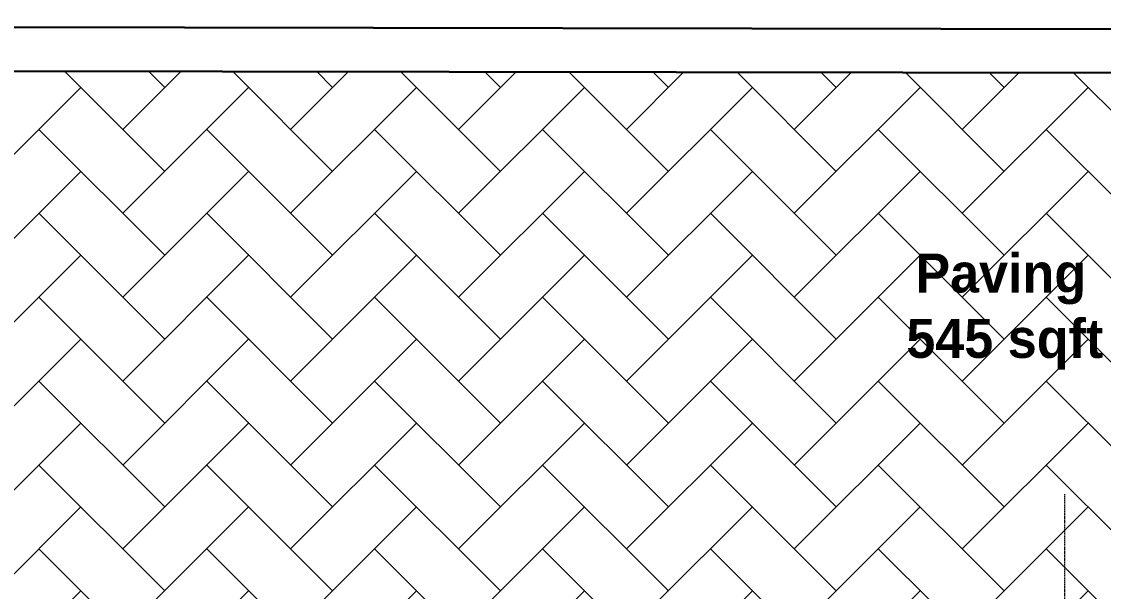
# Model space of a CAD drawing. Header units: feet. Extents: x 3576 to 8206, y -9151 to -6616.
# Drawn here: x 5636.8 to 5859, y -8128.8 to -8011.7 of the extents above; entities that cross this region are included whole.
import ezdxf

# ---------------------------------------------------------------- set-up
doc = ezdxf.new("R2010")
doc.units = ezdxf.units.FT
doc.linetypes.add('DASHED2', pattern=[0.375, 0.25, -0.125])
doc.layers.add('A-GFLR-FURN', color=7, linetype='CONTINUOUS', lineweight=5, true_color=0xd1752e)
for name, color, linetype, lineweight in [('Landscape', 114, 'CONTINUOUS', 5), ('text', 47, 'CONTINUOUS', 25), ('Wall1', 7, 'CONTINUOUS', 40)]:
    doc.layers.add(name, color=color, linetype=linetype, lineweight=lineweight)
doc.styles.add('ROMANS', font='sanss___.ttf')

msp = doc.modelspace()

# ---------------------------------------------------------------- hatches: boundary and pattern name
at = {"layer": 'Landscape', "lineweight": 15}
h = msp.add_hatch(dxfattribs=at)
h.set_pattern_fill('AR-HBONE', color=43, scale=0.12, style=0)
h.set_pattern_definition([(45, (-2170.376, -1033.585), (2e-15, 17.242092), [36.576, -12.192]), (135, (-2161.755, -1024.964), (2e-15, 17.242092), [36.576, -12.192])])
h.paths.add_polyline_path([(5854.306, -8132.2092), (5689.8277, -8132.2092), (5693.1864, -8132.2092), (5630.5125, -8132.2092), (5630.5125, -8087.2092), (5565.556, -8087.2092), (5565.556, -8132.2092), (5358.0386, -8132.2092), (5358.0386, -8021.431), (6066.2359, -8022.5958), (6069.077, -8132.2092), (5857.6647, -8132.2092)])

# ---------------------------------------------------------------- linework, layer by layer
at = {"layer": 'A-GFLR-FURN', "color": 7, "linetype": 'DASHED2', "lineweight": 20}
msp.add_line((5851.0125, -8132.3367), (5851.0125, -8108.731), dxfattribs=at)
at = {"layer": 'Wall1', "color": 7, "lineweight": 30}
for p, q in [((6075.0051, -8013.6102), (4925.873, -8011.7202)), ((6075.0051, -8013.6102), (4925.873, -8011.7202)), ((6066.2359, -8022.5958), (4935.2386, -8020.7356)), ((6066.2359, -8022.5958), (4935.2386, -8020.7356))]:
    msp.add_line(p, q, dxfattribs=at)

# ---------------------------------------------------------------- texts
at = {"layer": 'text', "color": 5, "char_height": 8, "width": 2.842170943040401e-14, "attachment_point": 1, "style": 'ROMANS'}
for s, insert in [('{\\fStylus BT|b1|i0|c0|p34;\\C7;Paving}', (5820.3467, -8059.3853)), ('{\\fStylus BT|b1|i0|c0|p34;\\C7;545 sqft}', (5818.4979, -8072.8155))]:
    msp.add_mtext(s, dxfattribs=dict(at, insert=insert))

doc.saveas('drawing.dxf')
